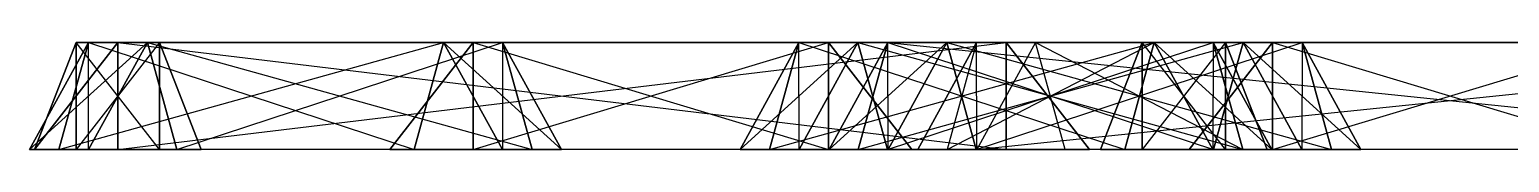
# Model space of a CAD drawing. Extents: x -3500 to 3500, y -22 to 22.
# Drawn here: x -1760.55 to -1727.9, y 19.69 to 22.05 of the extents above; entities that cross this region are included whole.
import ezdxf

# ---------------------------------------------------------------- set-up
doc = ezdxf.new("R2010")
doc.units = 0
doc.layers.add('UB3D', color=1, linetype='CONTINUOUS')

msp = doc.modelspace()

# ---------------------------------------------------------------- linework, layer by layer
at = {"layer": 'UB3D', "color": 2}
for points in [[(-1760.547402, 19.685039, 1227.220118), (-1759.902205, 19.685039, 1229.170236), (-1759.251181, 22.047244, 1228.522126)], [(-1759.245433, 19.685039, 1225.923898), (-1760.547402, 19.685039, 1227.220118), (-1757.949213, 22.047244, 1227.225906)], [(-1760.547402, 19.685039, 1227.220118), (-1757.949213, 22.047244, 1227.225906), (-1759.251181, 22.047244, 1228.522126)], [(-1760.547402, 19.685039, 1282.338228), (-1759.902205, 19.685039, 1284.288346), (-1759.251181, 22.047244, 1283.640236)], [(-1759.245433, 19.685039, 1281.042008), (-1760.547402, 19.685039, 1282.338228), (-1757.949213, 22.047244, 1282.344016)], [(-1760.547402, 19.685039, 1282.338228), (-1757.949213, 22.047244, 1282.344016), (-1759.251181, 22.047244, 1283.640236)], [(-1760.547402, 19.685039, 1271.835), (-1759.251181, 22.047244, 1270.532992), (-1759.902205, 19.685039, 1269.884882)], [(-1760.547402, 19.685039, 1271.835), (-1759.245433, 19.685039, 1273.13122), (-1759.251181, 22.047244, 1270.532992)], [(-1760.547402, 19.685039, 1337.456339), (-1759.902205, 19.685039, 1339.406457), (-1759.251181, 22.047244, 1338.758346)], [(-1759.245433, 19.685039, 1336.160118), (-1760.547402, 19.685039, 1337.456339), (-1757.949213, 22.047244, 1337.462126)], [(-1760.547402, 19.685039, 1337.456339), (-1757.949213, 22.047244, 1337.462126), (-1759.251181, 22.047244, 1338.758346)], [(-1760.547402, 19.685039, 1326.95311), (-1759.251181, 22.047244, 1325.651102), (-1759.902205, 19.685039, 1325.002992)], [(-1760.547402, 19.685039, 1326.95311), (-1759.245433, 19.685039, 1328.249331), (-1759.251181, 22.047244, 1325.651102)], [(-1759.518819, 19.685039, 1284.82937), (-1759.518819, 22.047244, 1282.992126), (-1760.437441, 19.685039, 1282.992126)], [(-1759.518819, 22.047244, 1282.992126), (-1760.437441, 19.685039, 1282.992126), (-1759.518819, 22.047244, 1271.181102)], [(-1760.437441, 19.685039, 1282.992126), (-1759.518819, 22.047244, 1271.181102), (-1760.437441, 19.685039, 1271.181102)], [(-1759.518819, 22.047244, 1271.181102), (-1760.437441, 19.685039, 1271.181102), (-1759.518819, 19.685039, 1269.343858)], [(-1760.437441, 19.685039, 1274.199488), (-1758.600197, 22.047244, 1274.199488), (-1758.600197, 19.685039, 1273.280866)], [(-1760.437441, 19.685039, 1276.036732), (-1758.600197, 19.685039, 1276.955354), (-1758.600197, 22.047244, 1276.036732)], [(-1760.437441, 19.685039, 1274.199488), (-1760.437441, 19.685039, 1276.036732), (-1758.600197, 22.047244, 1274.199488)], [(-1760.437441, 19.685039, 1276.036732), (-1758.600197, 22.047244, 1274.199488), (-1758.600197, 22.047244, 1276.036732)], [(-1759.518819, 19.685039, 1339.94748), (-1759.518819, 22.047244, 1338.110236), (-1760.437441, 19.685039, 1338.110236)], [(-1759.518819, 22.047244, 1338.110236), (-1760.437441, 19.685039, 1338.110236), (-1759.518819, 22.047244, 1326.299213)], [(-1760.437441, 19.685039, 1338.110236), (-1759.518819, 22.047244, 1326.299213), (-1760.437441, 19.685039, 1326.299213)], [(-1759.518819, 22.047244, 1326.299213), (-1760.437441, 19.685039, 1326.299213), (-1759.518819, 19.685039, 1324.461969)], [(-1760.437441, 19.685039, 1329.317598), (-1758.600197, 22.047244, 1329.317598), (-1758.600197, 19.685039, 1328.398976)], [(-1760.437441, 19.685039, 1331.154843), (-1758.600197, 19.685039, 1332.073465), (-1758.600197, 22.047244, 1331.154843)], [(-1760.437441, 19.685039, 1329.317598), (-1760.437441, 19.685039, 1331.154843), (-1758.600197, 22.047244, 1329.317598)], [(-1760.437441, 19.685039, 1331.154843), (-1758.600197, 22.047244, 1329.317598), (-1758.600197, 22.047244, 1331.154843)], [(-1759.902205, 19.685039, 1229.170236), (-1759.251181, 22.047244, 1228.522126), (-1752.063189, 19.685039, 1237.044252)], [(-1759.902205, 19.685039, 1284.288346), (-1759.251181, 22.047244, 1283.640236), (-1752.063189, 19.685039, 1292.162362)], [(-1759.251181, 22.047244, 1270.532992), (-1759.902205, 19.685039, 1269.884882), (-1751.412165, 22.047244, 1262.658976)], [(-1759.902205, 19.685039, 1269.884882), (-1751.412165, 22.047244, 1262.658976), (-1752.063189, 19.685039, 1262.010866)], [(-1759.902205, 19.685039, 1339.406457), (-1759.251181, 22.047244, 1338.758346), (-1752.063189, 19.685039, 1347.280472)], [(-1759.251181, 22.047244, 1325.651102), (-1759.902205, 19.685039, 1325.002992), (-1751.412165, 22.047244, 1317.777087)], [(-1759.902205, 19.685039, 1325.002992), (-1751.412165, 22.047244, 1317.777087), (-1752.063189, 19.685039, 1317.128976)], [(-1759.518819, 19.685039, 1284.82937), (-1757.681575, 19.685039, 1284.82937), (-1759.518819, 22.047244, 1282.992126)], [(-1757.681575, 19.685039, 1284.82937), (-1759.518819, 22.047244, 1282.992126), (-1757.681575, 22.047244, 1282.992126)], [(-1759.518819, 22.047244, 1282.992126), (-1757.681575, 22.047244, 1282.992126), (-1759.518819, 22.047244, 1271.181102)], [(-1757.681575, 22.047244, 1282.992126), (-1759.518819, 22.047244, 1271.181102), (-1757.681575, 22.047244, 1271.181102)], [(-1759.518819, 22.047244, 1271.181102), (-1757.681575, 22.047244, 1271.181102), (-1759.518819, 19.685039, 1269.343858)], [(-1757.681575, 22.047244, 1271.181102), (-1759.518819, 19.685039, 1269.343858), (-1757.681575, 19.685039, 1269.343858)], [(-1759.518819, 19.685039, 1339.94748), (-1757.681575, 19.685039, 1339.94748), (-1759.518819, 22.047244, 1338.110236)], [(-1757.681575, 19.685039, 1339.94748), (-1759.518819, 22.047244, 1338.110236), (-1757.681575, 22.047244, 1338.110236)], [(-1759.518819, 22.047244, 1338.110236), (-1757.681575, 22.047244, 1338.110236), (-1759.518819, 22.047244, 1326.299213)], [(-1757.681575, 22.047244, 1338.110236), (-1759.518819, 22.047244, 1326.299213), (-1757.681575, 22.047244, 1326.299213)], [(-1759.518819, 22.047244, 1326.299213), (-1757.681575, 22.047244, 1326.299213), (-1759.518819, 19.685039, 1324.461969)], [(-1757.681575, 22.047244, 1326.299213), (-1759.518819, 19.685039, 1324.461969), (-1757.681575, 19.685039, 1324.461969)], [(-1759.251181, 22.047244, 1228.522126), (-1752.063189, 19.685039, 1237.044252), (-1751.412165, 22.047244, 1236.396142)], [(-1757.949213, 22.047244, 1227.225906), (-1759.251181, 22.047244, 1228.522126), (-1750.110197, 22.047244, 1235.099921)], [(-1759.251181, 22.047244, 1228.522126), (-1750.110197, 22.047244, 1235.099921), (-1751.412165, 22.047244, 1236.396142)], [(-1759.251181, 22.047244, 1283.640236), (-1752.063189, 19.685039, 1292.162362), (-1751.412165, 22.047244, 1291.514252)], [(-1757.949213, 22.047244, 1282.344016), (-1759.251181, 22.047244, 1283.640236), (-1750.110197, 22.047244, 1290.218031)], [(-1759.251181, 22.047244, 1283.640236), (-1750.110197, 22.047244, 1290.218031), (-1751.412165, 22.047244, 1291.514252)], [(-1759.245433, 19.685039, 1273.13122), (-1759.251181, 22.047244, 1270.532992), (-1757.949213, 22.047244, 1271.829213)], [(-1759.251181, 22.047244, 1270.532992), (-1757.949213, 22.047244, 1271.829213), (-1751.412165, 22.047244, 1262.658976)], [(-1759.251181, 22.047244, 1338.758346), (-1752.063189, 19.685039, 1347.280472), (-1751.412165, 22.047244, 1346.632362)], [(-1757.949213, 22.047244, 1337.462126), (-1759.251181, 22.047244, 1338.758346), (-1750.110197, 22.047244, 1345.336142)], [(-1759.251181, 22.047244, 1338.758346), (-1750.110197, 22.047244, 1345.336142), (-1751.412165, 22.047244, 1346.632362)], [(-1759.245433, 19.685039, 1328.249331), (-1759.251181, 22.047244, 1325.651102), (-1757.949213, 22.047244, 1326.947323)], [(-1759.251181, 22.047244, 1325.651102), (-1757.949213, 22.047244, 1326.947323), (-1751.412165, 22.047244, 1317.777087)], [(-1759.245433, 19.685039, 1225.923898), (-1757.949213, 22.047244, 1227.225906), (-1757.298189, 19.685039, 1226.577795)], [(-1759.245433, 19.685039, 1281.042008), (-1757.949213, 22.047244, 1282.344016), (-1757.298189, 19.685039, 1281.695906)], [(-1759.245433, 19.685039, 1273.13122), (-1757.298189, 19.685039, 1272.477323), (-1757.949213, 22.047244, 1271.829213)], [(-1759.245433, 19.685039, 1336.160118), (-1757.949213, 22.047244, 1337.462126), (-1757.298189, 19.685039, 1336.814016)], [(-1759.245433, 19.685039, 1328.249331), (-1757.298189, 19.685039, 1327.595433), (-1757.949213, 22.047244, 1326.947323)], [(-1758.600197, 22.047244, 1274.199488), (-1758.600197, 19.685039, 1273.280866), (-1739.002638, 22.047244, 1274.199488)], [(-1758.600197, 19.685039, 1273.280866), (-1739.002638, 22.047244, 1274.199488), (-1739.002638, 19.685039, 1273.280866)], [(-1758.600197, 19.685039, 1276.955354), (-1758.600197, 22.047244, 1276.036732), (-1739.002638, 19.685039, 1276.955354)], [(-1758.600197, 22.047244, 1276.036732), (-1739.002638, 19.685039, 1276.955354), (-1739.002638, 22.047244, 1276.036732)], [(-1758.600197, 22.047244, 1274.199488), (-1758.600197, 22.047244, 1276.036732), (-1739.002638, 22.047244, 1274.199488)], [(-1758.600197, 22.047244, 1276.036732), (-1739.002638, 22.047244, 1274.199488), (-1739.002638, 22.047244, 1276.036732)], [(-1758.600197, 22.047244, 1329.317598), (-1758.600197, 19.685039, 1328.398976), (-1739.002638, 22.047244, 1329.317598)], [(-1758.600197, 19.685039, 1328.398976), (-1739.002638, 22.047244, 1329.317598), (-1739.002638, 19.685039, 1328.398976)], [(-1758.600197, 19.685039, 1332.073465), (-1758.600197, 22.047244, 1331.154843), (-1739.002638, 19.685039, 1332.073465)], [(-1758.600197, 22.047244, 1331.154843), (-1739.002638, 19.685039, 1332.073465), (-1739.002638, 22.047244, 1331.154843)], [(-1758.600197, 22.047244, 1329.317598), (-1758.600197, 22.047244, 1331.154843), (-1739.002638, 22.047244, 1329.317598)], [(-1758.600197, 22.047244, 1331.154843), (-1739.002638, 22.047244, 1329.317598), (-1739.002638, 22.047244, 1331.154843)], [(-1757.949213, 22.047244, 1227.225906), (-1757.298189, 19.685039, 1226.577795), (-1750.110197, 22.047244, 1235.099921)], [(-1757.949213, 22.047244, 1282.344016), (-1757.298189, 19.685039, 1281.695906), (-1750.110197, 22.047244, 1290.218031)], [(-1757.298189, 19.685039, 1272.477323), (-1757.949213, 22.047244, 1271.829213), (-1749.459173, 19.685039, 1264.603307)], [(-1757.949213, 22.047244, 1271.829213), (-1749.459173, 19.685039, 1264.603307), (-1750.110197, 22.047244, 1263.955197)], [(-1757.949213, 22.047244, 1271.829213), (-1751.412165, 22.047244, 1262.658976), (-1750.110197, 22.047244, 1263.955197)], [(-1757.949213, 22.047244, 1337.462126), (-1757.298189, 19.685039, 1336.814016), (-1750.110197, 22.047244, 1345.336142)], [(-1757.298189, 19.685039, 1327.595433), (-1757.949213, 22.047244, 1326.947323), (-1749.459173, 19.685039, 1319.721417)], [(-1757.949213, 22.047244, 1326.947323), (-1749.459173, 19.685039, 1319.721417), (-1750.110197, 22.047244, 1319.073307)], [(-1757.949213, 22.047244, 1326.947323), (-1751.412165, 22.047244, 1317.777087), (-1750.110197, 22.047244, 1319.073307)], [(-1757.681575, 19.685039, 1284.82937), (-1756.762953, 19.685039, 1282.992126), (-1757.681575, 22.047244, 1282.992126)], [(-1756.762953, 19.685039, 1282.992126), (-1757.681575, 22.047244, 1282.992126), (-1756.762953, 19.685039, 1271.181102)], [(-1757.681575, 22.047244, 1282.992126), (-1756.762953, 19.685039, 1271.181102), (-1757.681575, 22.047244, 1271.181102)], [(-1756.762953, 19.685039, 1271.181102), (-1757.681575, 22.047244, 1271.181102), (-1757.681575, 19.685039, 1269.343858)], [(-1757.681575, 19.685039, 1339.94748), (-1756.762953, 19.685039, 1338.110236), (-1757.681575, 22.047244, 1338.110236)], [(-1756.762953, 19.685039, 1338.110236), (-1757.681575, 22.047244, 1338.110236), (-1756.762953, 19.685039, 1326.299213)], [(-1757.681575, 22.047244, 1338.110236), (-1756.762953, 19.685039, 1326.299213), (-1757.681575, 22.047244, 1326.299213)], [(-1756.762953, 19.685039, 1326.299213), (-1757.681575, 22.047244, 1326.299213), (-1757.681575, 19.685039, 1324.461969)], [(-1757.298189, 19.685039, 1226.577795), (-1750.110197, 22.047244, 1235.099921), (-1749.459173, 19.685039, 1234.451811)], [(-1757.298189, 19.685039, 1281.695906), (-1750.110197, 22.047244, 1290.218031), (-1749.459173, 19.685039, 1289.569921)], [(-1757.298189, 19.685039, 1336.814016), (-1750.110197, 22.047244, 1345.336142), (-1749.459173, 19.685039, 1344.688031)], [(-1752.598425, 19.685039, 1234.829409), (-1750.761181, 22.047244, 1234.829409), (-1750.761181, 19.685039, 1233.910787)], [(-1752.598425, 19.685039, 1236.666654), (-1750.761181, 19.685039, 1237.585276), (-1750.761181, 22.047244, 1236.666654)], [(-1752.598425, 19.685039, 1234.829409), (-1752.598425, 19.685039, 1236.666654), (-1750.761181, 22.047244, 1234.829409)], [(-1752.598425, 19.685039, 1236.666654), (-1750.761181, 22.047244, 1234.829409), (-1750.761181, 22.047244, 1236.666654)], [(-1752.598425, 19.685039, 1289.94752), (-1750.761181, 22.047244, 1289.94752), (-1750.761181, 19.685039, 1289.028898)], [(-1752.598425, 19.685039, 1291.784764), (-1750.761181, 19.685039, 1292.703386), (-1750.761181, 22.047244, 1291.784764)], [(-1752.598425, 19.685039, 1289.94752), (-1752.598425, 19.685039, 1291.784764), (-1750.761181, 22.047244, 1289.94752)], [(-1752.598425, 19.685039, 1291.784764), (-1750.761181, 22.047244, 1289.94752), (-1750.761181, 22.047244, 1291.784764)], [(-1752.598425, 19.685039, 1262.388465), (-1750.761181, 22.047244, 1262.388465), (-1750.761181, 19.685039, 1261.469843)], [(-1752.598425, 19.685039, 1264.225709), (-1750.761181, 19.685039, 1265.144331), (-1750.761181, 22.047244, 1264.225709)], [(-1752.598425, 19.685039, 1262.388465), (-1752.598425, 19.685039, 1264.225709), (-1750.761181, 22.047244, 1262.388465)], [(-1752.598425, 19.685039, 1264.225709), (-1750.761181, 22.047244, 1262.388465), (-1750.761181, 22.047244, 1264.225709)], [(-1752.598425, 19.685039, 1345.06563), (-1750.761181, 22.047244, 1345.06563), (-1750.761181, 19.685039, 1344.147008)], [(-1752.598425, 19.685039, 1346.902874), (-1750.761181, 19.685039, 1347.821496), (-1750.761181, 22.047244, 1346.902874)], [(-1752.598425, 19.685039, 1345.06563), (-1752.598425, 19.685039, 1346.902874), (-1750.761181, 22.047244, 1345.06563)], [(-1752.598425, 19.685039, 1346.902874), (-1750.761181, 22.047244, 1345.06563), (-1750.761181, 22.047244, 1346.902874)], [(-1752.598425, 19.685039, 1317.506575), (-1750.761181, 22.047244, 1317.506575), (-1750.761181, 19.685039, 1316.587953)], [(-1752.598425, 19.685039, 1319.343819), (-1750.761181, 19.685039, 1320.262441), (-1750.761181, 22.047244, 1319.343819)], [(-1752.598425, 19.685039, 1317.506575), (-1752.598425, 19.685039, 1319.343819), (-1750.761181, 22.047244, 1317.506575)], [(-1752.598425, 19.685039, 1319.343819), (-1750.761181, 22.047244, 1317.506575), (-1750.761181, 22.047244, 1319.343819)], [(-1752.063189, 19.685039, 1237.044252), (-1751.412165, 22.047244, 1236.396142), (-1750.115945, 19.685039, 1237.69815)], [(-1752.063189, 19.685039, 1292.162362), (-1751.412165, 22.047244, 1291.514252), (-1750.115945, 19.685039, 1292.81626)], [(-1751.412165, 22.047244, 1262.658976), (-1752.063189, 19.685039, 1262.010866), (-1750.115945, 19.685039, 1261.356969)], [(-1752.063189, 19.685039, 1347.280472), (-1751.412165, 22.047244, 1346.632362), (-1750.115945, 19.685039, 1347.93437)], [(-1751.412165, 22.047244, 1317.777087), (-1752.063189, 19.685039, 1317.128976), (-1750.115945, 19.685039, 1316.475079)], [(-1750.110197, 22.047244, 1235.099921), (-1751.412165, 22.047244, 1236.396142), (-1748.813976, 19.685039, 1236.401929)], [(-1751.412165, 22.047244, 1236.396142), (-1748.813976, 19.685039, 1236.401929), (-1750.115945, 19.685039, 1237.69815)], [(-1750.110197, 22.047244, 1290.218031), (-1751.412165, 22.047244, 1291.514252), (-1748.813976, 19.685039, 1291.520039)], [(-1751.412165, 22.047244, 1291.514252), (-1748.813976, 19.685039, 1291.520039), (-1750.115945, 19.685039, 1292.81626)], [(-1751.412165, 22.047244, 1262.658976), (-1750.110197, 22.047244, 1263.955197), (-1750.115945, 19.685039, 1261.356969)], [(-1750.110197, 22.047244, 1345.336142), (-1751.412165, 22.047244, 1346.632362), (-1748.813976, 19.685039, 1346.63815)], [(-1751.412165, 22.047244, 1346.632362), (-1748.813976, 19.685039, 1346.63815), (-1750.115945, 19.685039, 1347.93437)], [(-1751.412165, 22.047244, 1317.777087), (-1750.110197, 22.047244, 1319.073307), (-1750.115945, 19.685039, 1316.475079)], [(-1750.761181, 22.047244, 1234.829409), (-1750.761181, 19.685039, 1233.910787), (-1742.922165, 22.047244, 1234.829409)], [(-1750.761181, 19.685039, 1233.910787), (-1742.922165, 22.047244, 1234.829409), (-1742.922165, 19.685039, 1233.910787)], [(-1750.761181, 19.685039, 1237.585276), (-1750.761181, 22.047244, 1236.666654), (-1742.922165, 19.685039, 1237.585276)], [(-1750.761181, 22.047244, 1236.666654), (-1742.922165, 19.685039, 1237.585276), (-1742.922165, 22.047244, 1236.666654)], [(-1750.761181, 22.047244, 1234.829409), (-1750.761181, 22.047244, 1236.666654), (-1742.922165, 22.047244, 1234.829409)], [(-1750.761181, 22.047244, 1236.666654), (-1742.922165, 22.047244, 1234.829409), (-1742.922165, 22.047244, 1236.666654)], [(-1750.761181, 22.047244, 1289.94752), (-1750.761181, 19.685039, 1289.028898), (-1742.922165, 22.047244, 1289.94752)], [(-1750.761181, 19.685039, 1289.028898), (-1742.922165, 22.047244, 1289.94752), (-1742.922165, 19.685039, 1289.028898)], [(-1750.761181, 19.685039, 1292.703386), (-1750.761181, 22.047244, 1291.784764), (-1742.922165, 19.685039, 1292.703386)], [(-1750.761181, 22.047244, 1291.784764), (-1742.922165, 19.685039, 1292.703386), (-1742.922165, 22.047244, 1291.784764)], [(-1750.761181, 22.047244, 1289.94752), (-1750.761181, 22.047244, 1291.784764), (-1742.922165, 22.047244, 1289.94752)], [(-1750.761181, 22.047244, 1291.784764), (-1742.922165, 22.047244, 1289.94752), (-1742.922165, 22.047244, 1291.784764)], [(-1750.761181, 22.047244, 1262.388465), (-1750.761181, 19.685039, 1261.469843), (-1742.922165, 22.047244, 1262.388465)], [(-1750.761181, 19.685039, 1261.469843), (-1742.922165, 22.047244, 1262.388465), (-1742.922165, 19.685039, 1261.469843)], [(-1750.761181, 19.685039, 1265.144331), (-1750.761181, 22.047244, 1264.225709), (-1742.922165, 19.685039, 1265.144331)], [(-1750.761181, 22.047244, 1264.225709), (-1742.922165, 19.685039, 1265.144331), (-1742.922165, 22.047244, 1264.225709)], [(-1750.761181, 22.047244, 1262.388465), (-1750.761181, 22.047244, 1264.225709), (-1742.922165, 22.047244, 1262.388465)], [(-1750.761181, 22.047244, 1264.225709), (-1742.922165, 22.047244, 1262.388465), (-1742.922165, 22.047244, 1264.225709)], [(-1750.761181, 22.047244, 1345.06563), (-1750.761181, 19.685039, 1344.147008), (-1742.922165, 22.047244, 1345.06563)], [(-1750.761181, 19.685039, 1344.147008), (-1742.922165, 22.047244, 1345.06563), (-1742.922165, 19.685039, 1344.147008)], [(-1750.761181, 19.685039, 1347.821496), (-1750.761181, 22.047244, 1346.902874), (-1742.922165, 19.685039, 1347.821496)], [(-1750.761181, 22.047244, 1346.902874), (-1742.922165, 19.685039, 1347.821496), (-1742.922165, 22.047244, 1346.902874)], [(-1750.761181, 22.047244, 1345.06563), (-1750.761181, 22.047244, 1346.902874), (-1742.922165, 22.047244, 1345.06563)], [(-1750.761181, 22.047244, 1346.902874), (-1742.922165, 22.047244, 1345.06563), (-1742.922165, 22.047244, 1346.902874)], [(-1750.761181, 22.047244, 1317.506575), (-1750.761181, 19.685039, 1316.587953), (-1742.922165, 22.047244, 1317.506575)], [(-1750.761181, 19.685039, 1316.587953), (-1742.922165, 22.047244, 1317.506575), (-1742.922165, 19.685039, 1316.587953)], [(-1750.761181, 19.685039, 1320.262441), (-1750.761181, 22.047244, 1319.343819), (-1742.922165, 19.685039, 1320.262441)], [(-1750.761181, 22.047244, 1319.343819), (-1742.922165, 19.685039, 1320.262441), (-1742.922165, 22.047244, 1319.343819)], [(-1750.761181, 22.047244, 1317.506575), (-1750.761181, 22.047244, 1319.343819), (-1742.922165, 22.047244, 1317.506575)], [(-1750.761181, 22.047244, 1319.343819), (-1742.922165, 22.047244, 1317.506575), (-1742.922165, 22.047244, 1319.343819)], [(-1750.110197, 22.047244, 1263.955197), (-1750.115945, 19.685039, 1261.356969), (-1748.813976, 19.685039, 1262.653189)], [(-1750.110197, 22.047244, 1319.073307), (-1750.115945, 19.685039, 1316.475079), (-1748.813976, 19.685039, 1317.771299)], [(-1750.110197, 22.047244, 1235.099921), (-1749.459173, 19.685039, 1234.451811), (-1748.813976, 19.685039, 1236.401929)], [(-1750.110197, 22.047244, 1290.218031), (-1749.459173, 19.685039, 1289.569921), (-1748.813976, 19.685039, 1291.520039)], [(-1749.459173, 19.685039, 1264.603307), (-1750.110197, 22.047244, 1263.955197), (-1748.813976, 19.685039, 1262.653189)], [(-1750.110197, 22.047244, 1345.336142), (-1749.459173, 19.685039, 1344.688031), (-1748.813976, 19.685039, 1346.63815)], [(-1749.459173, 19.685039, 1319.721417), (-1750.110197, 22.047244, 1319.073307), (-1748.813976, 19.685039, 1317.771299)], [(-1744.86937, 19.685039, 1236.401929), (-1743.57315, 22.047244, 1235.099921), (-1744.224173, 19.685039, 1234.451811)], [(-1744.86937, 19.685039, 1236.401929), (-1743.567402, 19.685039, 1237.69815), (-1743.57315, 22.047244, 1235.099921)], [(-1744.86937, 19.685039, 1291.520039), (-1743.57315, 22.047244, 1290.218031), (-1744.224173, 19.685039, 1289.569921)], [(-1744.86937, 19.685039, 1291.520039), (-1743.567402, 19.685039, 1292.81626), (-1743.57315, 22.047244, 1290.218031)], [(-1744.86937, 19.685039, 1262.653189), (-1744.224173, 19.685039, 1264.603307), (-1743.57315, 22.047244, 1263.955197)], [(-1743.567402, 19.685039, 1261.356969), (-1744.86937, 19.685039, 1262.653189), (-1742.271181, 22.047244, 1262.658976)], [(-1744.86937, 19.685039, 1262.653189), (-1742.271181, 22.047244, 1262.658976), (-1743.57315, 22.047244, 1263.955197)], [(-1744.86937, 19.685039, 1346.63815), (-1743.57315, 22.047244, 1345.336142), (-1744.224173, 19.685039, 1344.688031)], [(-1744.86937, 19.685039, 1346.63815), (-1743.567402, 19.685039, 1347.93437), (-1743.57315, 22.047244, 1345.336142)], [(-1744.86937, 19.685039, 1317.771299), (-1744.224173, 19.685039, 1319.721417), (-1743.57315, 22.047244, 1319.073307)], [(-1743.567402, 19.685039, 1316.475079), (-1744.86937, 19.685039, 1317.771299), (-1742.271181, 22.047244, 1317.777087)], [(-1744.86937, 19.685039, 1317.771299), (-1742.271181, 22.047244, 1317.777087), (-1743.57315, 22.047244, 1319.073307)], [(-1743.57315, 22.047244, 1235.099921), (-1744.224173, 19.685039, 1234.451811), (-1735.734134, 22.047244, 1227.225906)], [(-1744.224173, 19.685039, 1234.451811), (-1735.734134, 22.047244, 1227.225906), (-1736.385157, 19.685039, 1226.577795)], [(-1743.57315, 22.047244, 1290.218031), (-1744.224173, 19.685039, 1289.569921), (-1735.734134, 22.047244, 1282.344016)], [(-1744.224173, 19.685039, 1289.569921), (-1735.734134, 22.047244, 1282.344016), (-1736.385157, 19.685039, 1281.695906)], [(-1744.224173, 19.685039, 1264.603307), (-1743.57315, 22.047244, 1263.955197), (-1736.385157, 19.685039, 1272.477323)], [(-1743.57315, 22.047244, 1345.336142), (-1744.224173, 19.685039, 1344.688031), (-1735.734134, 22.047244, 1337.462126)], [(-1744.224173, 19.685039, 1344.688031), (-1735.734134, 22.047244, 1337.462126), (-1736.385157, 19.685039, 1336.814016)], [(-1744.224173, 19.685039, 1319.721417), (-1743.57315, 22.047244, 1319.073307), (-1736.385157, 19.685039, 1327.595433)], [(-1743.567402, 19.685039, 1237.69815), (-1743.57315, 22.047244, 1235.099921), (-1742.271181, 22.047244, 1236.396142)], [(-1743.57315, 22.047244, 1235.099921), (-1742.271181, 22.047244, 1236.396142), (-1735.734134, 22.047244, 1227.225906)], [(-1743.567402, 19.685039, 1292.81626), (-1743.57315, 22.047244, 1290.218031), (-1742.271181, 22.047244, 1291.514252)], [(-1743.57315, 22.047244, 1290.218031), (-1742.271181, 22.047244, 1291.514252), (-1735.734134, 22.047244, 1282.344016)], [(-1743.57315, 22.047244, 1263.955197), (-1736.385157, 19.685039, 1272.477323), (-1735.734134, 22.047244, 1271.829213)], [(-1742.271181, 22.047244, 1262.658976), (-1743.57315, 22.047244, 1263.955197), (-1734.432165, 22.047244, 1270.532992)], [(-1743.57315, 22.047244, 1263.955197), (-1734.432165, 22.047244, 1270.532992), (-1735.734134, 22.047244, 1271.829213)], [(-1743.567402, 19.685039, 1347.93437), (-1743.57315, 22.047244, 1345.336142), (-1742.271181, 22.047244, 1346.632362)], [(-1743.57315, 22.047244, 1345.336142), (-1742.271181, 22.047244, 1346.632362), (-1735.734134, 22.047244, 1337.462126)], [(-1743.57315, 22.047244, 1319.073307), (-1736.385157, 19.685039, 1327.595433), (-1735.734134, 22.047244, 1326.947323)], [(-1742.271181, 22.047244, 1317.777087), (-1743.57315, 22.047244, 1319.073307), (-1734.432165, 22.047244, 1325.651102)], [(-1743.57315, 22.047244, 1319.073307), (-1734.432165, 22.047244, 1325.651102), (-1735.734134, 22.047244, 1326.947323)], [(-1743.567402, 19.685039, 1237.69815), (-1741.620157, 19.685039, 1237.044252), (-1742.271181, 22.047244, 1236.396142)], [(-1743.567402, 19.685039, 1292.81626), (-1741.620157, 19.685039, 1292.162362), (-1742.271181, 22.047244, 1291.514252)], [(-1743.567402, 19.685039, 1261.356969), (-1742.271181, 22.047244, 1262.658976), (-1741.620157, 19.685039, 1262.010866)], [(-1743.567402, 19.685039, 1347.93437), (-1741.620157, 19.685039, 1347.280472), (-1742.271181, 22.047244, 1346.632362)], [(-1743.567402, 19.685039, 1316.475079), (-1742.271181, 22.047244, 1317.777087), (-1741.620157, 19.685039, 1317.128976)], [(-1742.922165, 22.047244, 1234.829409), (-1742.922165, 19.685039, 1233.910787), (-1741.084921, 19.685039, 1234.829409)], [(-1742.922165, 19.685039, 1237.585276), (-1742.922165, 22.047244, 1236.666654), (-1741.084921, 19.685039, 1236.666654)], [(-1742.922165, 22.047244, 1234.829409), (-1742.922165, 22.047244, 1236.666654), (-1741.084921, 19.685039, 1234.829409)], [(-1742.922165, 22.047244, 1236.666654), (-1741.084921, 19.685039, 1234.829409), (-1741.084921, 19.685039, 1236.666654)], [(-1742.922165, 22.047244, 1289.94752), (-1742.922165, 19.685039, 1289.028898), (-1741.084921, 19.685039, 1289.94752)], [(-1742.922165, 19.685039, 1292.703386), (-1742.922165, 22.047244, 1291.784764), (-1741.084921, 19.685039, 1291.784764)], [(-1742.922165, 22.047244, 1289.94752), (-1742.922165, 22.047244, 1291.784764), (-1741.084921, 19.685039, 1289.94752)], [(-1742.922165, 22.047244, 1291.784764), (-1741.084921, 19.685039, 1289.94752), (-1741.084921, 19.685039, 1291.784764)], [(-1742.922165, 22.047244, 1262.388465), (-1742.922165, 19.685039, 1261.469843), (-1741.084921, 19.685039, 1262.388465)], [(-1742.922165, 19.685039, 1265.144331), (-1742.922165, 22.047244, 1264.225709), (-1741.084921, 19.685039, 1264.225709)], [(-1742.922165, 22.047244, 1262.388465), (-1742.922165, 22.047244, 1264.225709), (-1741.084921, 19.685039, 1262.388465)], [(-1742.922165, 22.047244, 1264.225709), (-1741.084921, 19.685039, 1262.388465), (-1741.084921, 19.685039, 1264.225709)], [(-1742.922165, 22.047244, 1345.06563), (-1742.922165, 19.685039, 1344.147008), (-1741.084921, 19.685039, 1345.06563)], [(-1742.922165, 19.685039, 1347.821496), (-1742.922165, 22.047244, 1346.902874), (-1741.084921, 19.685039, 1346.902874)], [(-1742.922165, 22.047244, 1345.06563), (-1742.922165, 22.047244, 1346.902874), (-1741.084921, 19.685039, 1345.06563)], [(-1742.922165, 22.047244, 1346.902874), (-1741.084921, 19.685039, 1345.06563), (-1741.084921, 19.685039, 1346.902874)], [(-1742.922165, 22.047244, 1317.506575), (-1742.922165, 19.685039, 1316.587953), (-1741.084921, 19.685039, 1317.506575)], [(-1742.922165, 19.685039, 1320.262441), (-1742.922165, 22.047244, 1319.343819), (-1741.084921, 19.685039, 1319.343819)], [(-1742.922165, 22.047244, 1317.506575), (-1742.922165, 22.047244, 1319.343819), (-1741.084921, 19.685039, 1317.506575)], [(-1742.922165, 22.047244, 1319.343819), (-1741.084921, 19.685039, 1317.506575), (-1741.084921, 19.685039, 1319.343819)], [(-1742.909606, 19.685039, 1392.574449), (-1742.264409, 19.685039, 1394.524567), (-1741.613386, 22.047244, 1393.876457)], [(-1741.607638, 19.685039, 1391.278228), (-1742.909606, 19.685039, 1392.574449), (-1740.311417, 22.047244, 1392.580236)], [(-1742.909606, 19.685039, 1392.574449), (-1740.311417, 22.047244, 1392.580236), (-1741.613386, 22.047244, 1393.876457)], [(-1742.909606, 19.685039, 1368.952402), (-1742.264409, 19.685039, 1370.90252), (-1741.613386, 22.047244, 1370.254409)], [(-1741.607638, 19.685039, 1367.656181), (-1742.909606, 19.685039, 1368.952402), (-1740.311417, 22.047244, 1368.958189)], [(-1742.909606, 19.685039, 1368.952402), (-1740.311417, 22.047244, 1368.958189), (-1741.613386, 22.047244, 1370.254409)], [(-1742.909606, 19.685039, 1370.260197), (-1741.613386, 22.047244, 1368.958189), (-1742.264409, 19.685039, 1368.310079)], [(-1742.909606, 19.685039, 1370.260197), (-1741.607638, 19.685039, 1371.556417), (-1741.613386, 22.047244, 1368.958189)], [(-1741.620157, 19.685039, 1237.044252), (-1742.271181, 22.047244, 1236.396142), (-1733.781142, 19.685039, 1229.170236)], [(-1742.271181, 22.047244, 1236.396142), (-1733.781142, 19.685039, 1229.170236), (-1734.432165, 22.047244, 1228.522126)], [(-1742.271181, 22.047244, 1236.396142), (-1735.734134, 22.047244, 1227.225906), (-1734.432165, 22.047244, 1228.522126)], [(-1741.620157, 19.685039, 1292.162362), (-1742.271181, 22.047244, 1291.514252), (-1733.781142, 19.685039, 1284.288346)], [(-1742.271181, 22.047244, 1291.514252), (-1733.781142, 19.685039, 1284.288346), (-1734.432165, 22.047244, 1283.640236)], [(-1742.271181, 22.047244, 1291.514252), (-1735.734134, 22.047244, 1282.344016), (-1734.432165, 22.047244, 1283.640236)], [(-1742.271181, 22.047244, 1262.658976), (-1741.620157, 19.685039, 1262.010866), (-1734.432165, 22.047244, 1270.532992)], [(-1741.620157, 19.685039, 1347.280472), (-1742.271181, 22.047244, 1346.632362), (-1733.781142, 19.685039, 1339.406457)], [(-1742.271181, 22.047244, 1346.632362), (-1733.781142, 19.685039, 1339.406457), (-1734.432165, 22.047244, 1338.758346)], [(-1742.271181, 22.047244, 1346.632362), (-1735.734134, 22.047244, 1337.462126), (-1734.432165, 22.047244, 1338.758346)], [(-1742.271181, 22.047244, 1317.777087), (-1741.620157, 19.685039, 1317.128976), (-1734.432165, 22.047244, 1325.651102)], [(-1742.264409, 19.685039, 1394.524567), (-1741.613386, 22.047244, 1393.876457), (-1734.425394, 19.685039, 1402.398583)], [(-1742.264409, 19.685039, 1370.90252), (-1741.613386, 22.047244, 1370.254409), (-1718.747362, 19.685039, 1394.524567)], [(-1741.613386, 22.047244, 1368.958189), (-1742.264409, 19.685039, 1368.310079), (-1733.77437, 22.047244, 1361.084173)], [(-1742.264409, 19.685039, 1368.310079), (-1733.77437, 22.047244, 1361.084173), (-1734.425394, 19.685039, 1360.436063)], [(-1741.620157, 19.685039, 1262.010866), (-1734.432165, 22.047244, 1270.532992), (-1733.781142, 19.685039, 1269.884882)], [(-1741.620157, 19.685039, 1317.128976), (-1734.432165, 22.047244, 1325.651102), (-1733.781142, 19.685039, 1325.002992)], [(-1741.613386, 22.047244, 1393.876457), (-1734.425394, 19.685039, 1402.398583), (-1733.77437, 22.047244, 1401.750472)], [(-1740.311417, 22.047244, 1392.580236), (-1741.613386, 22.047244, 1393.876457), (-1732.472402, 22.047244, 1400.454252)], [(-1741.613386, 22.047244, 1393.876457), (-1732.472402, 22.047244, 1400.454252), (-1733.77437, 22.047244, 1401.750472)], [(-1741.613386, 22.047244, 1370.254409), (-1718.747362, 19.685039, 1394.524567), (-1718.096339, 22.047244, 1393.876457)], [(-1740.311417, 22.047244, 1368.958189), (-1741.613386, 22.047244, 1370.254409), (-1716.79437, 22.047244, 1392.580236)], [(-1741.613386, 22.047244, 1370.254409), (-1716.79437, 22.047244, 1392.580236), (-1718.096339, 22.047244, 1393.876457)], [(-1741.607638, 19.685039, 1371.556417), (-1741.613386, 22.047244, 1368.958189), (-1740.311417, 22.047244, 1370.254409)], [(-1741.613386, 22.047244, 1368.958189), (-1740.311417, 22.047244, 1370.254409), (-1733.77437, 22.047244, 1361.084173)], [(-1741.607638, 19.685039, 1391.278228), (-1740.311417, 22.047244, 1392.580236), (-1739.660394, 19.685039, 1391.932126)], [(-1741.607638, 19.685039, 1367.656181), (-1740.311417, 22.047244, 1368.958189), (-1739.660394, 19.685039, 1368.310079)], [(-1741.607638, 19.685039, 1371.556417), (-1739.660394, 19.685039, 1370.90252), (-1740.311417, 22.047244, 1370.254409)], [(-1740.949843, 19.685039, 1275.772047), (-1739.653622, 22.047244, 1274.470039), (-1740.304646, 19.685039, 1273.82189)], [(-1740.949843, 19.685039, 1275.772047), (-1739.647874, 19.685039, 1277.068189), (-1739.653622, 22.047244, 1274.470039)], [(-1740.949843, 19.685039, 1330.890157), (-1739.653622, 22.047244, 1329.58815), (-1740.304646, 19.685039, 1328.94)], [(-1740.949843, 19.685039, 1330.890157), (-1739.647874, 19.685039, 1332.186299), (-1739.653622, 22.047244, 1329.58815)], [(-1740.311417, 22.047244, 1392.580236), (-1739.660394, 19.685039, 1391.932126), (-1732.472402, 22.047244, 1400.454252)], [(-1740.311417, 22.047244, 1368.958189), (-1739.660394, 19.685039, 1368.310079), (-1716.79437, 22.047244, 1392.580236)], [(-1739.660394, 19.685039, 1370.90252), (-1740.311417, 22.047244, 1370.254409), (-1731.821378, 19.685039, 1363.028504)], [(-1740.311417, 22.047244, 1370.254409), (-1731.821378, 19.685039, 1363.028504), (-1732.472402, 22.047244, 1362.380394)], [(-1740.311417, 22.047244, 1370.254409), (-1733.77437, 22.047244, 1361.084173), (-1732.472402, 22.047244, 1362.380394)], [(-1739.653622, 22.047244, 1274.470039), (-1740.304646, 19.685039, 1273.82189), (-1735.734134, 22.047244, 1270.533031)], [(-1740.304646, 19.685039, 1273.82189), (-1735.734134, 22.047244, 1270.533031), (-1736.385157, 19.685039, 1269.884882)], [(-1739.653622, 22.047244, 1329.58815), (-1740.304646, 19.685039, 1328.94), (-1735.734134, 22.047244, 1325.651142)], [(-1740.304646, 19.685039, 1328.94), (-1735.734134, 22.047244, 1325.651142), (-1736.385157, 19.685039, 1325.002992)], [(-1739.660394, 19.685039, 1391.932126), (-1732.472402, 22.047244, 1400.454252), (-1731.821378, 19.685039, 1399.806142)], [(-1739.660394, 19.685039, 1368.310079), (-1716.79437, 22.047244, 1392.580236), (-1716.143346, 19.685039, 1391.932126)], [(-1739.647874, 19.685039, 1277.068189), (-1739.653622, 22.047244, 1274.470039), (-1738.351654, 22.047244, 1275.766181)], [(-1739.653622, 22.047244, 1274.470039), (-1738.351654, 22.047244, 1275.766181), (-1735.734134, 22.047244, 1270.533031)], [(-1739.647874, 19.685039, 1332.186299), (-1739.653622, 22.047244, 1329.58815), (-1738.351654, 22.047244, 1330.884291)], [(-1739.653622, 22.047244, 1329.58815), (-1738.351654, 22.047244, 1330.884291), (-1735.734134, 22.047244, 1325.651142)], [(-1739.647874, 19.685039, 1277.068189), (-1737.70063, 19.685039, 1276.414331), (-1738.351654, 22.047244, 1275.766181)], [(-1739.647874, 19.685039, 1332.186299), (-1737.70063, 19.685039, 1331.532441), (-1738.351654, 22.047244, 1330.884291)], [(-1739.002638, 22.047244, 1274.199488), (-1739.002638, 19.685039, 1273.280866), (-1737.165394, 19.685039, 1274.199488)], [(-1739.002638, 19.685039, 1276.955354), (-1739.002638, 22.047244, 1276.036732), (-1737.165394, 19.685039, 1276.036732)], [(-1739.002638, 22.047244, 1274.199488), (-1739.002638, 22.047244, 1276.036732), (-1737.165394, 19.685039, 1274.199488)], [(-1739.002638, 22.047244, 1276.036732), (-1737.165394, 19.685039, 1274.199488), (-1737.165394, 19.685039, 1276.036732)], [(-1739.002638, 22.047244, 1329.317598), (-1739.002638, 19.685039, 1328.398976), (-1737.165394, 19.685039, 1329.317598)], [(-1739.002638, 19.685039, 1332.073465), (-1739.002638, 22.047244, 1331.154843), (-1737.165394, 19.685039, 1331.154843)], [(-1739.002638, 22.047244, 1329.317598), (-1739.002638, 22.047244, 1331.154843), (-1737.165394, 19.685039, 1329.317598)], [(-1739.002638, 22.047244, 1331.154843), (-1737.165394, 19.685039, 1329.317598), (-1737.165394, 19.685039, 1331.154843)], [(-1737.70063, 19.685039, 1276.414331), (-1738.351654, 22.047244, 1275.766181), (-1733.781142, 19.685039, 1272.477323)], [(-1738.351654, 22.047244, 1275.766181), (-1733.781142, 19.685039, 1272.477323), (-1734.432165, 22.047244, 1271.829173)], [(-1738.351654, 22.047244, 1275.766181), (-1735.734134, 22.047244, 1270.533031), (-1734.432165, 22.047244, 1271.829173)], [(-1737.70063, 19.685039, 1331.532441), (-1738.351654, 22.047244, 1330.884291), (-1733.781142, 19.685039, 1327.595433)], [(-1738.351654, 22.047244, 1330.884291), (-1733.781142, 19.685039, 1327.595433), (-1734.432165, 22.047244, 1326.947283)], [(-1738.351654, 22.047244, 1330.884291), (-1735.734134, 22.047244, 1325.651142), (-1734.432165, 22.047244, 1326.947283)], [(-1736.001772, 19.685039, 1229.71126), (-1736.001772, 22.047244, 1227.874016), (-1736.920394, 19.685039, 1227.874016)], [(-1736.001772, 22.047244, 1227.874016), (-1736.920394, 19.685039, 1227.874016), (-1736.001772, 22.047244, 1196.377953)], [(-1736.920394, 19.685039, 1227.874016), (-1736.001772, 22.047244, 1196.377953), (-1736.920394, 19.685039, 1196.377953)], [(-1736.001772, 22.047244, 1196.377953), (-1736.920394, 19.685039, 1196.377953), (-1736.001772, 19.685039, 1194.540709)], [(-1735.734134, 22.047244, 1227.225906), (-1736.385157, 19.685039, 1226.577795), (-1734.437913, 19.685039, 1225.923898)], [(-1735.734134, 22.047244, 1282.344016), (-1736.385157, 19.685039, 1281.695906), (-1734.437913, 19.685039, 1281.042008)], [(-1736.385157, 19.685039, 1272.477323), (-1735.734134, 22.047244, 1271.829213), (-1734.437913, 19.685039, 1273.13122)], [(-1735.734134, 22.047244, 1270.533031), (-1736.385157, 19.685039, 1269.884882), (-1734.437913, 19.685039, 1269.231024)], [(-1735.734134, 22.047244, 1337.462126), (-1736.385157, 19.685039, 1336.814016), (-1734.437913, 19.685039, 1336.160118)], [(-1736.385157, 19.685039, 1327.595433), (-1735.734134, 22.047244, 1326.947323), (-1734.437913, 19.685039, 1328.249331)], [(-1735.734134, 22.047244, 1325.651142), (-1736.385157, 19.685039, 1325.002992), (-1734.437913, 19.685039, 1324.349134)], [(-1736.001772, 19.685039, 1229.71126), (-1734.164528, 19.685039, 1229.71126), (-1736.001772, 22.047244, 1227.874016)], [(-1734.164528, 19.685039, 1229.71126), (-1736.001772, 22.047244, 1227.874016), (-1734.164528, 22.047244, 1227.874016)], [(-1736.001772, 22.047244, 1227.874016), (-1734.164528, 22.047244, 1227.874016), (-1736.001772, 22.047244, 1196.377953)], [(-1734.164528, 22.047244, 1227.874016), (-1736.001772, 22.047244, 1196.377953), (-1734.164528, 22.047244, 1196.377953)], [(-1736.001772, 22.047244, 1196.377953), (-1734.164528, 22.047244, 1196.377953), (-1736.001772, 19.685039, 1194.540709)], [(-1734.164528, 22.047244, 1196.377953), (-1736.001772, 19.685039, 1194.540709), (-1734.164528, 19.685039, 1194.540709)], [(-1735.734134, 22.047244, 1227.225906), (-1734.432165, 22.047244, 1228.522126), (-1734.437913, 19.685039, 1225.923898)], [(-1735.734134, 22.047244, 1282.344016), (-1734.432165, 22.047244, 1283.640236), (-1734.437913, 19.685039, 1281.042008)], [(-1734.432165, 22.047244, 1270.532992), (-1735.734134, 22.047244, 1271.829213), (-1733.135945, 19.685039, 1271.835)], [(-1735.734134, 22.047244, 1271.829213), (-1733.135945, 19.685039, 1271.835), (-1734.437913, 19.685039, 1273.13122)], [(-1735.734134, 22.047244, 1270.533031), (-1734.432165, 22.047244, 1271.829173), (-1734.437913, 19.685039, 1269.231024)], [(-1735.734134, 22.047244, 1337.462126), (-1734.432165, 22.047244, 1338.758346), (-1734.437913, 19.685039, 1336.160118)], [(-1734.432165, 22.047244, 1325.651102), (-1735.734134, 22.047244, 1326.947323), (-1733.135945, 19.685039, 1326.95311)], [(-1735.734134, 22.047244, 1326.947323), (-1733.135945, 19.685039, 1326.95311), (-1734.437913, 19.685039, 1328.249331)], [(-1735.734134, 22.047244, 1325.651142), (-1734.432165, 22.047244, 1326.947283), (-1734.437913, 19.685039, 1324.349134)], [(-1734.96063, 19.685039, 1400.18374), (-1733.123386, 22.047244, 1400.18374), (-1733.123386, 19.685039, 1399.265118)], [(-1734.96063, 19.685039, 1402.020984), (-1733.123386, 19.685039, 1402.939606), (-1733.123386, 22.047244, 1402.020984)], [(-1734.96063, 19.685039, 1400.18374), (-1734.96063, 19.685039, 1402.020984), (-1733.123386, 22.047244, 1400.18374)], [(-1734.96063, 19.685039, 1402.020984), (-1733.123386, 22.047244, 1400.18374), (-1733.123386, 22.047244, 1402.020984)], [(-1734.96063, 19.685039, 1360.813661), (-1733.123386, 22.047244, 1360.813661), (-1733.123386, 19.685039, 1359.895039)], [(-1734.96063, 19.685039, 1362.650906), (-1733.123386, 19.685039, 1363.569528), (-1733.123386, 22.047244, 1362.650906)], [(-1734.96063, 19.685039, 1360.813661), (-1734.96063, 19.685039, 1362.650906), (-1733.123386, 22.047244, 1360.813661)], [(-1734.96063, 19.685039, 1362.650906), (-1733.123386, 22.047244, 1360.813661), (-1733.123386, 22.047244, 1362.650906)], [(-1734.432165, 22.047244, 1228.522126), (-1734.437913, 19.685039, 1225.923898), (-1733.135945, 19.685039, 1227.220118)], [(-1734.432165, 22.047244, 1283.640236), (-1734.437913, 19.685039, 1281.042008), (-1733.135945, 19.685039, 1282.338228)], [(-1734.432165, 22.047244, 1271.829173), (-1734.437913, 19.685039, 1269.231024), (-1733.135945, 19.685039, 1270.527165)], [(-1734.432165, 22.047244, 1338.758346), (-1734.437913, 19.685039, 1336.160118), (-1733.135945, 19.685039, 1337.456339)], [(-1734.432165, 22.047244, 1326.947283), (-1734.437913, 19.685039, 1324.349134), (-1733.135945, 19.685039, 1325.645276)], [(-1733.781142, 19.685039, 1229.170236), (-1734.432165, 22.047244, 1228.522126), (-1733.135945, 19.685039, 1227.220118)], [(-1733.781142, 19.685039, 1284.288346), (-1734.432165, 22.047244, 1283.640236), (-1733.135945, 19.685039, 1282.338228)], [(-1734.432165, 22.047244, 1270.532992), (-1733.781142, 19.685039, 1269.884882), (-1733.135945, 19.685039, 1271.835)], [(-1733.781142, 19.685039, 1272.477323), (-1734.432165, 22.047244, 1271.829173), (-1733.135945, 19.685039, 1270.527165)], [(-1733.781142, 19.685039, 1339.406457), (-1734.432165, 22.047244, 1338.758346), (-1733.135945, 19.685039, 1337.456339)], [(-1734.432165, 22.047244, 1325.651102), (-1733.781142, 19.685039, 1325.002992), (-1733.135945, 19.685039, 1326.95311)], [(-1733.781142, 19.685039, 1327.595433), (-1734.432165, 22.047244, 1326.947283), (-1733.135945, 19.685039, 1325.645276)], [(-1734.425394, 19.685039, 1402.398583), (-1733.77437, 22.047244, 1401.750472), (-1732.47815, 19.685039, 1403.05248)], [(-1733.77437, 22.047244, 1361.084173), (-1734.425394, 19.685039, 1360.436063), (-1732.47815, 19.685039, 1359.782165)], [(-1734.164528, 19.685039, 1229.71126), (-1733.245906, 19.685039, 1227.874016), (-1734.164528, 22.047244, 1227.874016)], [(-1733.245906, 19.685039, 1227.874016), (-1734.164528, 22.047244, 1227.874016), (-1733.245906, 19.685039, 1196.377953)], [(-1734.164528, 22.047244, 1227.874016), (-1733.245906, 19.685039, 1196.377953), (-1734.164528, 22.047244, 1196.377953)], [(-1733.245906, 19.685039, 1196.377953), (-1734.164528, 22.047244, 1196.377953), (-1734.164528, 19.685039, 1194.540709)], [(-1732.472402, 22.047244, 1400.454252), (-1733.77437, 22.047244, 1401.750472), (-1731.176181, 19.685039, 1401.75626)], [(-1733.77437, 22.047244, 1401.750472), (-1731.176181, 19.685039, 1401.75626), (-1732.47815, 19.685039, 1403.05248)], [(-1733.77437, 22.047244, 1361.084173), (-1732.472402, 22.047244, 1362.380394), (-1732.47815, 19.685039, 1359.782165)], [(-1733.123386, 22.047244, 1400.18374), (-1733.123386, 19.685039, 1399.265118), (-1725.28437, 22.047244, 1400.18374)], [(-1733.123386, 19.685039, 1399.265118), (-1725.28437, 22.047244, 1400.18374), (-1725.28437, 19.685039, 1399.265118)], [(-1733.123386, 19.685039, 1402.939606), (-1733.123386, 22.047244, 1402.020984), (-1725.28437, 19.685039, 1402.939606)], [(-1733.123386, 22.047244, 1402.020984), (-1725.28437, 19.685039, 1402.939606), (-1725.28437, 22.047244, 1402.020984)], [(-1733.123386, 22.047244, 1400.18374), (-1733.123386, 22.047244, 1402.020984), (-1725.28437, 22.047244, 1400.18374)], [(-1733.123386, 22.047244, 1402.020984), (-1725.28437, 22.047244, 1400.18374), (-1725.28437, 22.047244, 1402.020984)], [(-1733.123386, 22.047244, 1360.813661), (-1733.123386, 19.685039, 1359.895039), (-1725.28437, 22.047244, 1360.813661)], [(-1733.123386, 19.685039, 1359.895039), (-1725.28437, 22.047244, 1360.813661), (-1725.28437, 19.685039, 1359.895039)], [(-1733.123386, 19.685039, 1363.569528), (-1733.123386, 22.047244, 1362.650906), (-1725.28437, 19.685039, 1363.569528)], [(-1733.123386, 22.047244, 1362.650906), (-1725.28437, 19.685039, 1363.569528), (-1725.28437, 22.047244, 1362.650906)], [(-1733.123386, 22.047244, 1360.813661), (-1733.123386, 22.047244, 1362.650906), (-1725.28437, 22.047244, 1360.813661)], [(-1733.123386, 22.047244, 1362.650906), (-1725.28437, 22.047244, 1360.813661), (-1725.28437, 22.047244, 1362.650906)], [(-1732.472402, 22.047244, 1362.380394), (-1732.47815, 19.685039, 1359.782165), (-1731.176181, 19.685039, 1361.078386)], [(-1732.472402, 22.047244, 1400.454252), (-1731.821378, 19.685039, 1399.806142), (-1731.176181, 19.685039, 1401.75626)], [(-1731.821378, 19.685039, 1363.028504), (-1732.472402, 22.047244, 1362.380394), (-1731.176181, 19.685039, 1361.078386)]]:
    msp.add_3dface(points, dxfattribs=at)

doc.saveas('drawing.dxf')
